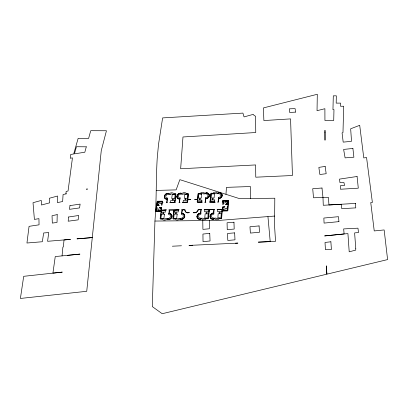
<?xml version="1.0" encoding="UTF-8"?>
<svg xmlns="http://www.w3.org/2000/svg" width="408" height="408" viewBox="0 0 408 408"><rect width="100%" height="100%" fill="white"/><g stroke="black" fill="none" stroke-linecap="round" stroke-linejoin="round"><path stroke-width="0.61" d="M164.307 196.636L164.475 197.589M181.147 193.183L181.529 193.795L181.024 193.805M180.81 193.632L180.846 193.305A3.366 2.754 -17.9 0 0 177.154 195.988A3.366 2.754 -17.9 0 0 179.76 198.936L179.8 198.941M196.931 216.47L197.1 217.479M156.376 190.424L176.134 189.878L179.846 179.668L239.384 198.594L274.803 198.222L274.569 225.93L275.543 241.347L258.279 242.153L270.213 241.592L267.939 216.582L218.596 220.442L154.938 221.054L152.296 306.581L162.206 313.721L387.6 259.585L384.152 229.939L374.238 230.943L370.745 202.552L372.382 202.465L366.557 157.508L363.778 157.932L359.703 125.312L350.656 128.79L351.523 141.321L343.189 142.132L342.077 132.931L342.985 132.549L343.689 106.253L340.542 106.248L340.583 103.112L336.187 103.122L336.33 95.824L333.3 95.839L332.954 109.66L333.968 109.66L333.719 120.493L324.936 120.482L324.89 108.701L317.036 110.701L317.302 94.279L263.415 107.926L263.874 120.559L290.562 118.891L292.449 175.516L255.77 177.2L255.632 164.939L180.647 168.754L182.973 136.971L255.755 132.529L255.561 116.249L254.056 115.408L253.271 114.357L244.045 116.923L242.923 113.098L162.624 117.907L158.518 144.386L157.213 158.37C155.917 179.224 156.647 200.195 154.938 221.054M167.397 199.282L167.005 202.256L167.392 202.715L166.546 202.725L166.729 202.383M168.305 193.831L168.346 193.484A3.356 2.734 -19.3 0 0 164.643 196.161A3.356 2.734 -19.3 0 0 167.193 199.094L167.295 199.124M167.917 219.045L167.877 219.417A3.427 2.851 -20.4 0 0 171.666 216.653A3.427 2.851 -20.4 0 0 169.05 213.578L169.05 213.573M184.829 216.138L184.396 214.588M172.013 216.143L171.875 216.969M164.307 196.631L164.414 195.937M197.186 201.914L197.401 199.792A3.04 2.514 -16.3 0 0 196.008 199.502L194.575 199.522L196.039 199.257L197.426 199.517L198.018 193.769M196.931 216.464L197.294 215.128M188.522 193.938L187.884 199.639L190.766 199.323L189.307 199.589A3.034 2.509 -17.1 0 0 187.869 199.905L187.624 201.986M184.829 216.148L184.396 217.576M182.249 210.186L181.902 213.216L182.335 213.277M179.326 202.174L179.673 199.181L179.362 199.145M175.96 194.065L174.961 202.174M172.88 218.693L173.91 210.283M225.971 194.32L226.45 187.364L250.43 186.527L250.522 198.477M222.233 209.569L217.046 209.401L222.008 209.763L221.371 218.295L219.754 218.51L221.32 218.703M218.438 201.629L218.882 198.66M213.797 209.901L213.537 212.935L213.088 213.007M213.823 213.007L214.093 209.911L214.598 209.426L204.087 209.528L209.008 209.891L208.264 218.387L206.652 218.606L207.978 218.851M213.537 218.77L213.511 219.091A3.468 2.922 -14.4 0 1 210.232 216.347A3.468 2.922 -14.4 0 1 213.578 213.19L213.588 213.185M62.057 255.882L62.893 247.013L63.347 246.973L64.025 239.94L70.482 239.394L47.598 241.296L48.736 232.565L43.661 232.968L42.33 241.735L26.948 243.015L29.06 226.338L39.051 224.823L38.938 218.642L34.405 219.417L33.017 202.7L41.274 200.445L41.488 205.01L49.654 202.847L49.388 198.252L57.579 196.019L57.446 202.623L62.648 201.506L63.077 194.529L66.3 193.8L65.923 193.882L66.157 191.449L68.049 190.995L72.451 157.881L70.258 158.248L70.661 154.459L73.68 153.984L78.152 138.343L88.612 138.414L90.734 130.693L106.447 130.754L101.266 150.634L86.736 291.302L20.4 298.452L23.695 276.318L62.281 272.116L52.918 273.136L55.253 256.561L79.922 254.113L67.351 255.362M205.887 193.254L205.912 192.948A3.386 2.795 -14.8 0 1 209.1 195.559A3.386 2.795 -14.8 0 1 205.805 198.604L205.805 198.609M205.556 198.818L205.275 201.802L204.77 202.281L205.882 202.266L205.545 201.878M200.848 213.083L201.144 210.038L201.649 209.554L198.094 209.59L197.946 209.921A3.06 2.555 -16.7 0 1 194.662 212.558C190.587 212.624 195.6 213.221 196.523 212.313C198.824 211.303 197.243 208.508 200.95 209.814M160.109 218.693L161.078 211.599L156.126 211.655L155.708 211.298L157.06 201.654L157.396 201.256L162.537 201.164L162.919 202.771L162.415 202.689L162.522 201.46L162.007 205.127L161.492 205.244L162.18 201.756L157.743 201.812L157.289 205.04L159.36 205.265L157.085 205.29L157.534 201.603L162.231 201.389L157.386 201.557L156.009 211.298L160.869 211.364L156.157 211.227L156.774 207.514L157.156 207.509L156.448 211.028L160.92 210.987L161.369 207.713L159.288 207.488L161.65 207.509L161.328 210.217M210.727 193.591L210.013 201.858M205.561 201.833L205.841 198.849L207.728 198.206M200.869 209.972L200.558 213.053L199.634 213.241M222.11 196.059L222.11 194.662M208.549 218.428L209.309 209.875M222.11 196.064L221.376 197.37M218.428 198.548L218.137 201.674L217.643 202.128L218.515 202.118L218.341 201.873M200.522 218.759L200.45 219.183A3.453 2.902 -16.2 0 1 197.227 216.449A3.453 2.902 -16.2 0 1 200.588 213.302L200.782 213.216M171.875 216.974L171.559 217.673M164.444 195.835L165.077 194.723M218.617 193.162L218.673 192.77A3.402 2.815 -13.2 0 1 221.911 195.386A3.402 2.815 -13.2 0 1 218.637 198.441L218.586 198.451M221.621 218.428L222.227 211.028L227.358 210.992L227.888 210.528L228.551 200.629L228.118 200.348L223.161 200.404M210.278 215.021L209.998 216.98L210.997 218.566M210.283 215.016L210.722 214.363M208.942 197.008L209.391 195.432M208.937 197.013L207.733 198.201M171.436 217.872L171.079 218.316M197.533 214.741L198.344 213.914M184.141 217.959L182.779 219.081L181.024 219.575M177.572 194.55L176.832 196.763M161.339 210.202L166.454 209.896L161.553 210.344L160.4 218.744L161.92 218.933L160.619 219.198M177.577 194.545L178.148 193.994M210.727 214.363L211.614 213.598M221.371 197.375L220.866 197.834M171.074 218.321L170.248 218.994M165.311 194.468L165.842 194.029M178.153 193.989L178.531 193.729M198.349 213.909L199.629 213.246M165.847 194.029L166.673 193.581M220.57 198.038L218.887 198.66M170.243 218.999L169.601 219.331M178.536 193.724L179.612 193.244M211.721 213.532L212.374 213.216M200.598 218.693L201.282 218.647L200.619 219.428M169.595 219.336L169.254 219.458M198.364 193.372L199.859 193.54L198.303 193.785L197.503 201.986L202.378 202.057L197.707 202.363M187.262 202.429L182.396 202.541L187.303 202.082L188.236 193.922L186.721 193.729L188.159 193.484M166.678 193.576L167.122 193.423M212.379 213.211L213.078 213.007M218.469 193.27L217.862 193.29L218.515 192.535L220.478 192.862M169.249 219.458L168.785 219.586M167.127 193.417L168.514 193.244M179.617 193.239L181.014 193.066M213.726 218.566L214.343 218.55L213.716 219.326L213.149 219.346M168.779 219.586L167.826 219.672M205.657 193.458L205.107 193.469L205.601 193.219C206.315 191.653 209.697 193.744 209.391 195.427M211.242 193.147L212.583 193.361L211.023 193.581L210.309 201.812L215.205 202.159L209.595 202.22L210.018 201.873M223.156 200.404L222.666 200.66L222.268 201.827L222.778 202.001L222.967 200.716L222.804 204.566L223.186 204.561L223.237 201.027L227.832 200.971L227.598 204.26L225.394 204.536L227.883 204.382L228.108 200.761L223.268 200.654L228.271 200.721L227.588 210.548L222.493 210.783L227.399 210.574L227.593 206.779L227.195 206.779L227.159 210.36L222.523 210.406L222.773 207.075L224.981 206.8L222.513 206.897L222.268 209.625M267.939 216.582L274.64 216.061M181.019 219.575L180.01 219.055L180.627 218.816M200.568 219.438L200.211 219.443M235.467 243.239L237.884 243.112L188.986 245.417L192.688 245.254M181.473 245.769L172.365 246.208M168.479 193.979L169.029 193.973L168.55 193.249M201.353 193.928L199.803 193.948A2.846 2.346 -15.2 0 1 202.603 192.326A2.846 2.346 -15.2 0 1 205.086 193.866L203.541 193.897M212.532 193.769L214.093 193.749A1.464 1.209 -13.6 0 1 216.291 193.718L217.857 193.698A2.856 2.361 -13.6 0 0 215.327 192.143A2.856 2.361 -13.6 0 0 212.537 193.759M162.124 201.838L159.997 201.863L159.742 203.704L161.874 203.679M174.859 202.383L175.261 202.623L169.769 202.689L174.644 202.235L175.675 194.075L174.175 193.902L175.654 193.673M179.377 202.332L178.913 202.582L180.01 202.567L179.612 202.103L179.841 198.956M156.769 209.08L158.906 209.059L158.646 210.926L156.509 210.946M227.251 208.376L225.037 208.396L224.895 210.299L227.118 210.278M169.473 210.115L174.012 210.074M209.258 209.732L213.894 209.686M187.843 212.869L189.409 212.604L187.874 212.619A3.055 2.545 -17.6 0 1 185.161 210.044L185.079 209.717L181.56 209.748L181.958 210.222L181.657 213.394M206.718 218.178L205.127 218.193A1.489 1.255 -15.8 0 1 202.888 218.209L201.297 218.219A2.917 2.458 -15.8 0 0 203.852 219.866A2.917 2.458 -15.8 0 0 206.713 218.188M167.183 218.897L167.821 218.917M187.833 212.869C184.09 213.364 185.992 208.009 182.249 210.135M200.201 219.443L199.379 219.341M213.144 219.346L212.323 219.218M173.278 219.096L174.706 218.841L173.171 218.622L174.226 210.227L179.153 209.773L168.841 209.875L169.233 210.344L168.907 213.522M167.642 219.657L167.224 218.923M179.357 199.14L178.403 198.849M182.34 213.277L182.672 213.359M199.374 219.341L198.936 219.208M166.357 199.206L167.107 199.339L166.729 202.368M212.313 219.218L211.874 219.076M166.352 199.201L165.852 199.012M182.677 213.359L182.993 213.471M170.111 213.542L169.141 213.328L169.519 210.258M198.931 219.208L197.452 218.122M170.121 213.542L170.881 213.945M211.869 219.071L211.364 218.821M182.998 213.471L184.141 214.256M220.483 192.862L220.866 193.066M165.847 199.007L165.485 198.803M178.209 198.752L177.414 198.104M211.359 218.821L211.002 218.566M220.871 193.071L221.294 193.387M165.48 198.803L165.082 198.487M170.886 213.95L171.702 214.868M221.299 193.387L221.651 193.764M181.662 213.399L181.82 213.466A3.437 2.871 -18.8 0 1 184.493 216.551A3.437 2.871 -18.8 0 1 180.713 219.326L180.734 218.917M165.077 198.482L164.699 198.028M184.146 214.261L184.396 214.583M177.414 198.099L177.133 197.696M221.656 193.769L222.049 194.468M197.446 218.117L197.105 217.484M164.699 198.023L164.475 197.594M177.128 197.691L177.006 197.431M171.702 214.873L171.967 215.628M176.965 197.334L176.832 196.768M171.967 215.633L172.013 216.138M202.766 220.595L202.919 229.388L209.365 228.761L209.329 220.56M201.353 193.928A1.459 1.199 -15.2 0 1 203.536 193.897M57.212 214.603L57.038 222.416L52.316 223.094L52.045 215.715L57.212 214.603M355.771 248.457L355.725 250.109L349.197 251.812L347.922 233.58L324.635 235.921L344.117 233.963L343.658 228.914L357.964 228.174L358.51 232.524L354.608 232.907L355.771 248.457M226.343 203.317L226.292 203.985L227.399 203.975L227.445 203.306L226.343 203.317M225.476 201.083L225.338 202.954L223.135 202.98L223.278 201.108L225.476 201.083M222.972 207.366L222.921 208.039L224.028 208.029L224.079 207.356L222.972 207.366M221.258 213.721L220.927 217.989L217.831 218.01L218.173 213.746L221.258 213.721M222.12 209.692L221.977 211.594L217.541 211.635L217.694 209.732L222.12 209.692M218.387 197.457L218.295 198.589A3.55 2.938 -13.2 0 0 222.054 195.57A3.55 2.938 -13.2 0 0 218.78 192.642L218.688 193.764A2.203 1.821 -13.2 0 1 220.718 195.58A2.203 1.821 -13.2 0 1 218.387 197.457M214.725 199.971L214.567 201.833L210.191 201.884L210.36 200.027L214.725 199.971M213.501 218.045L213.399 219.224A3.616 3.055 -14.4 0 1 210.089 216.158A3.616 3.055 -14.4 0 1 213.925 213.042L213.823 214.205A2.244 1.897 -14.4 0 0 211.446 216.143A2.244 1.897 -14.4 0 0 213.501 218.045M214.46 193.826L214.108 197.921L211.084 197.962L211.446 193.866L214.46 193.826M208.208 213.833L207.825 218.086L204.75 218.112L205.148 213.858L208.208 213.833M209.12 209.814L208.952 211.711L204.546 211.752L204.724 209.86L209.12 209.814M205.571 197.62L205.464 198.747A3.534 2.917 -14.8 0 0 209.233 195.738A3.534 2.917 -14.8 0 0 206.02 192.826L205.918 193.943A2.193 1.81 -14.8 0 1 207.912 195.753A2.193 1.81 -14.8 0 1 205.571 197.62M201.72 194.004L201.317 198.084L198.314 198.125L198.727 194.045L201.72 194.004M201.899 200.129L201.72 201.986L197.375 202.036L197.564 200.18L201.899 200.129M200.45 218.142L200.338 219.315A3.606 3.029 -16.2 0 1 197.089 216.266A3.606 3.029 -16.2 0 1 200.935 213.154L200.823 214.317A2.239 1.882 -16.2 0 0 198.436 216.245A2.239 1.882 -16.2 0 0 200.45 218.142M68.615 216.995L68.177 221.213L78.147 219.866L78.693 215.485L68.615 216.995M187.609 200.303L187.405 202.154L183.095 202.205L183.309 200.359L187.609 200.303M187.756 194.198L187.298 198.263L184.319 198.303L184.783 194.239L187.756 194.198M180.928 218.285L180.795 219.453A3.59 2.999 -18.8 0 0 184.666 216.362A3.59 2.999 -18.8 0 0 181.504 213.328L181.371 214.481A2.229 1.861 -18.8 0 1 183.335 216.368A2.229 1.861 -18.8 0 1 180.928 218.285M177.194 214.098L176.684 218.321L173.66 218.341L174.18 214.124L177.194 214.098M178.454 210.115L178.23 211.992L173.895 212.032L174.129 210.156L178.454 210.115M180.198 197.946L180.066 199.068A3.514 2.876 -17.9 0 1 176.98 196.171A3.514 2.876 -17.9 0 1 180.769 193.183L180.637 194.295A2.183 1.785 -17.9 0 0 178.286 196.151A2.183 1.785 -17.9 0 0 180.198 197.946M175.195 194.371L174.69 198.426L171.727 198.466L172.247 194.412L175.195 194.371M174.971 200.461L174.741 202.302L170.462 202.353L170.697 200.512L174.971 200.461M168.106 218.382L167.958 219.545A3.58 2.973 -20.4 0 0 171.845 216.464A3.58 2.973 -20.4 0 0 168.744 213.44L168.596 214.593A2.224 1.846 -20.4 0 1 170.519 216.47A2.224 1.846 -20.4 0 1 168.106 218.382M165.755 210.237L165.505 212.109L161.206 212.15L161.461 210.278L165.755 210.237M167.642 198.109L167.499 199.231A3.504 2.856 -19.3 0 1 164.47 196.34A3.504 2.856 -19.3 0 1 168.269 193.361L168.121 194.468A2.173 1.775 -19.3 0 0 165.765 196.319A2.173 1.775 -19.3 0 0 167.642 198.109M164.45 214.205L163.894 218.413L160.89 218.438L161.461 214.231L164.45 214.205M161.114 208.004L161.027 208.666L159.956 208.677L160.048 208.014L161.114 208.004M69.967 205.601L69.442 209.335L79.54 207.927L80.131 204.107L69.967 205.601M157.636 204.097L157.544 204.755L158.605 204.739L158.697 204.087L157.636 204.097M86.297 146.814L84.823 152.225L74.404 153.867L76.439 146.727L86.297 146.814M87.052 189.083L86.496 189.184L87.353 189.026L87.052 189.083M325.145 166.413L318.842 167.387L319.867 174.507L326.176 173.716L325.145 166.413M357.087 176.486L339.461 179.117L339.94 182.631L343.949 182.519L344.546 185.477L340.374 185.732L340.471 189.241L358.295 188.175L357.087 176.486M330.878 241.776L325.013 242.464L325.436 249.676L331.413 249.553L330.878 241.776M352.91 148.456L343.628 149.435L345.097 157.871L353.884 157.202L352.91 148.456M209.748 233.381L202.939 234.054L203.026 241.653L210.059 240.985L209.748 233.381M338.936 221.626L324.08 223.094L323.85 218.045L338.507 216.684L338.936 221.626M259.07 225.925L249.971 226.731L250.39 233.075L259.544 232.269L259.07 225.925M92.489 237.568L77.076 238.848L92.489 237.568M234.641 232.861L227.516 233.473L227.807 240.445L234.983 239.838L234.641 232.861M233.963 222.217L227.067 222.768L227.251 229.617L234.192 229.072L233.963 222.217M321.989 188.017L312.717 188.71L313.507 197.783L328.379 197.304L328.97 204.964L355.705 203.408L355.312 203.434L355.796 207.881L341.756 208.672L341.363 204.255L323.274 205.29L322.983 197.589L321.989 188.017M295.479 112.123L289.624 112.46L289.364 108.824L295.142 108.63L295.479 112.123M170.473 194.356L168.948 194.376A2.825 2.305 -18.9 0 1 171.753 192.77A2.825 2.305 -18.9 0 1 174.15 194.3L172.625 194.325A1.448 1.178 -18.9 0 0 170.473 194.356M183.003 194.183L181.468 194.203A2.836 2.321 -17.4 0 1 184.268 192.591A2.836 2.321 -17.4 0 1 186.701 194.121L185.166 194.152A1.448 1.188 -17.4 0 0 183.003 194.183M163.506 218.499L161.951 218.515A2.892 2.402 -20.9 0 0 164.388 220.141A2.892 2.402 -20.9 0 0 167.255 218.484L165.704 218.484A1.479 1.229 -20.9 0 1 163.511 218.499M176.297 218.407L174.731 218.418A2.897 2.417 -19.3 0 0 177.205 220.055A2.897 2.417 -19.3 0 0 180.071 218.387L178.51 218.387A1.484 1.239 -19.3 0 1 176.302 218.407M215.949 218.112L214.353 218.122A2.927 2.474 -14 0 0 216.944 219.774A2.927 2.474 -14 0 0 219.805 218.091L218.209 218.096A1.494 1.265 -14 0 1 215.954 218.112M326.854 273.921L326.369 265.965L326.854 273.921M324.987 132.269L324.977 130.305L325.013 140.184L324.987 132.269M185.339 199.767A0.561 0.459 -17.4 0 0 186.053 199.165A0.561 0.459 -17.4 0 0 185.15 198.992A0.561 0.459 -17.4 0 0 185.339 199.767M172.722 199.925A0.556 0.459 -18.9 0 0 173.441 199.323A0.556 0.459 -18.9 0 0 172.543 199.15A0.556 0.459 -18.9 0 0 172.722 199.925M175.812 213.532A0.566 0.469 -19.3 0 0 176.542 212.915A0.566 0.469 -19.3 0 0 175.629 212.736A0.566 0.469 -19.3 0 0 175.812 213.532M163.139 213.649A0.566 0.469 -20.8 0 0 163.807 212.986A0.566 0.469 -20.8 0 0 162.879 212.884A0.566 0.469 -20.8 0 0 163.139 213.649M199.721 199.589A0.561 0.464 -15.7 0 0 200.435 198.982A0.561 0.464 -15.7 0 0 199.522 198.808A0.561 0.464 -15.7 0 0 199.721 199.589M212.471 199.415A0.566 0.469 -14 0 0 213.246 198.869A0.566 0.469 -14 0 0 212.354 198.614A0.566 0.469 -14 0 0 212.471 199.415M206.417 213.262A0.571 0.479 -15.3 0 0 207.142 212.644A0.571 0.479 -15.3 0 0 206.208 212.461A0.571 0.479 -15.3 0 0 206.417 213.262M219.392 213.139A0.571 0.484 -13.5 0 0 220.177 212.573A0.571 0.484 -13.5 0 0 219.264 212.308A0.571 0.484 -13.5 0 0 219.392 213.139M160.079 210.742A0.541 0.444 -21 0 0 160.716 210.11A0.541 0.444 -21 0 0 159.834 210.013A0.541 0.444 -21 0 0 160.079 210.742M158.319 202.939A0.536 0.433 -20.7 0 0 158.952 202.317A0.536 0.433 -20.7 0 0 158.075 202.225A0.536 0.433 -20.7 0 0 158.319 202.939M223.207 210.12A0.546 0.459 -12.9 0 0 223.951 209.584A0.546 0.459 -12.9 0 0 223.084 209.335A0.546 0.459 -12.9 0 0 223.207 210.12M226.746 202.123A0.546 0.454 -12.2 0 0 227.486 201.593A0.546 0.454 -12.2 0 0 226.619 201.348A0.546 0.454 -12.2 0 0 226.746 202.123"/></g></svg>
